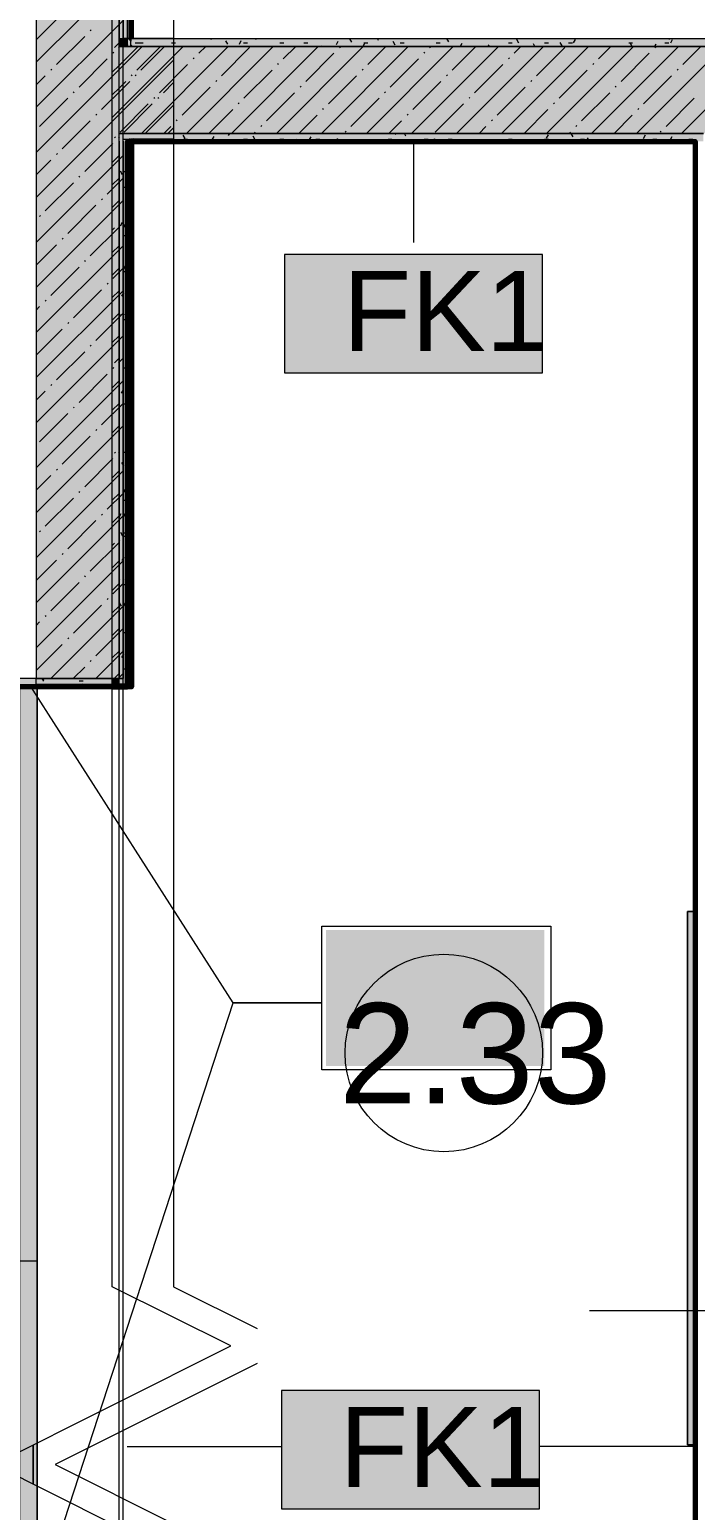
# Model space of a CAD drawing. Header units: millimetres. Extents: x -3817 to 677485, y -22715 to 103890.
# Drawn here: x 365816 to 367503, y 13413 to 17162 of the extents above; entities that cross this region are included whole.
import ezdxf

# ---------------------------------------------------------------- set-up
doc = ezdxf.new("R2010")
doc.units = ezdxf.units.MM
doc.layers.add('PDF _Геометрия', color=7, linetype='Continuous', true_color=0x1d1d1d)
doc.layers.add('PDF _Сплошная заливка', color=7, linetype='Continuous', true_color=0xffffff)
doc.layers.add('PDF _Текст', color=7, linetype='Continuous')
doc.styles.add('PDF GOST-Common', font='arial.ttf')

msp = doc.modelspace()

# ---------------------------------------------------------------- hatches: boundary and pattern name
at = {"layer": 'PDF _Сплошная заливка', "transparency": 33554559}
h = msp.add_hatch(color=256, dxfattribs=at)
h.paths.add_polyline_path([(366052.9, 15519), (366052.9, 23469), (365832.9, 23469), (365832.9, 15519)], flags=0)
h.paths.add_polyline_path([(366052.9, 24919), (366052.9, 25339.3), (365832.9, 25339.3), (365832.9, 24919), (366002.9, 24919)], flags=0)
h = msp.add_hatch(color=256, dxfattribs=at)
h.paths.add_polyline_path([(366042.9, 17119), (366062.9, 17119), (366062.9, 23469), (366050.9, 23469), (366050.9, 23414), (366042.9, 23414), (366042.9, 17139)], flags=0)
h.paths.add_polyline_path([(366050.9, 24919), (366062.9, 24919), (366062.9, 25299), (366042.9, 25299), (366042.9, 24974), (366050.9, 24974), (366050.9, 24927)], flags=0)
h = msp.add_hatch(color=256, dxfattribs=at)
h.paths.add_polyline_path([(366052.9, 17119), (366072.9, 17119), (366072.9, 23469), (366060.9, 23469), (366060.9, 23414), (366052.9, 23414), (366052.9, 17139)], flags=0)
h.paths.add_polyline_path([(366060.9, 24919), (366072.9, 24919), (366072.9, 25299), (366052.9, 25299), (366052.9, 24974), (366060.9, 24974), (366060.9, 24927)], flags=0)
for points in [[(366072.9, 17119), (366180.5, 17119.6), (366180.5, 17139), (366052.9, 17139), (366052.9, 17119)], [(368510.6, 17119), (369422.9, 17119), (369421.1, 17139), (366062.9, 17139), (366062.9, 17119), (367742.9, 17119)], [(369442.9, 16899), (369662.9, 16899), (369662.9, 17119), (366042.9, 17119), (366042.9, 16899), (368510.6, 16899)], [(366042.9, 15499), (366062.9, 15499), (366062.9, 16879), (366042.9, 16879), (366042.9, 15519)], [(366072.9, 16879), (366180.5, 16880.5), (366180.5, 16899), (366052.9, 16899), (366052.9, 16879)], [(366052.9, 15499), (366072.9, 15499), (366072.9, 16879), (366052.9, 16879), (366052.9, 15519)]]:
    msp.add_hatch(color=256, dxfattribs=at).paths.add_polyline_path(points)

# ---------------------------------------------------------------- linework, layer by layer
at = {"layer": 'PDF _Геометрия', "color": 7, "lineweight": 9}
for points in [[(366025.5, 1639), (366025.5, 13378.9), (365725.5, 13528.9), (366325.5, 13828.9), (366025.5, 13978.9), (366025.5, 25718.7)], [(366180.5, 25718.7), (366180.5, 13978.9), (366392.6, 13872.8)], [(366042.9, 17119), (366042.9, 23414), (366042.9, 17139), (366042.9, 17119), (366062.9, 17119), (366062.9, 17139)], [(366052.9, 17119), (366052.9, 23414), (366052.9, 17139), (366052.9, 17119), (366072.9, 17119)], [(366042.9, 16879), (366042.9, 15519), (366042.9, 16879), (366042.9, 16899), (367522.9, 16899), (366042.9, 16899)], [(366052.9, 16879), (366052.9, 15519), (366052.9, 16879), (366052.9, 16899)], [(366062.9, 16879), (367501.9, 16879)], [(366062.9, 15499), (366062.9, 16878)], [(366072.9, 15499), (366072.9, 16878)], [(366788.7, 16878.5), (366788.7, 16622.7)], [(365835.4, 14044), (365835.4, 15498), (365835.4, 14044), (365790.4, 14044), (365790.4, 15498), (365790.4, 14044)], [(365835.4, 13140), (365835.4, 15498), (365835.4, 13140), (365790.4, 13140), (365790.4, 15498), (365790.4, 13140)], [(367501.9, 14929), (367482.9, 14929), (367501.9, 14929)], [(366392.6, 13784.9), (365880.5, 13528.9), (366180.5, 13378.9), (366180.5, 1639)], [(366063.4, 13574.6), (366454.3, 13574.6)], [(367502.4, 13574.6), (367107.5, 13574.6)], [(367502.2, 13579), (367482.9, 13579), (367502.2, 13579)]]:
    msp.add_lwpolyline(points, dxfattribs=at)
at = {"layer": 'PDF _Геометрия', "color": 9, "lineweight": 9, "true_color": 0xc0c0c0}
for points in [[(366042.9, 17119), (366042.9, 17139), (366062.9, 17139), (369422.9, 17139), (369422.9, 20739.4), (369422.9, 25299), (368992.9, 25299), (368992.9, 25319), (368992.9, 25299)], [(369442.9, 24619), (369442.9, 19219), (369662.9, 19219), (369682.9, 19219), (370042.9, 19219), (370042.9, 18619), (369662.9, 18619), (369442.9, 18619), (369442.9, 17119), (369422.9, 17119), (366062.9, 17119), (366042.9, 17119), (366062.9, 17119), (369422.9, 17119), (369442.9, 17119), (369442.9, 17139), (369442.9, 25299)], [(365832.9, 23414), (365832.9, 15519), (366052.9, 15519), (365562.9, 15519), (365782.9, 15519), (365782.9, 23469), (365562.9, 23469), (365542.9, 23469), (365542.9, 15499)], [(366050.9, 23469), (366062.9, 23469), (366062.9, 22519), (366062.9, 17139)], [(366072.9, 17119), (366072.9, 23469), (366060.9, 23469)], [(366180.5, 17139), (366052.9, 17139), (366052.9, 17119), (366180.5, 17119), (366072.9, 17119), (366052.9, 17119)], [(366180.5, 16879), (366072.9, 16879)], [(365832.9, 15499), (366052.9, 15499), (366072.9, 15499)], [(366025.5, 15499), (366042.9, 15499), (366062.9, 15499)]]:
    msp.add_lwpolyline(points, dxfattribs=at)
at = {"layer": 'PDF _Геометрия', "color": 231, "lineweight": 70, "true_color": 0xff80c0}
msp.add_lwpolyline([(366073.9, 17139.5), (366073.9, 23469), (366072.9, 23469), (366072.9, 17139.5)], close=True, dxfattribs=at)
at = {"layer": 'PDF _Геометрия', "lineweight": 9}
for points in [[(365832.9, 17078.9), (366052.9, 17298.9)], [(365832.9, 17135.9), (365898.6, 17201.6)], [(365832.9, 16964.9), (366052.9, 17184.9)], [(365884.3, 17073.3), (365955.6, 17144.6)], [(365969.8, 17158.8), (365972.2, 17161.2)], [(365832.9, 16850.8), (366052.9, 17070.8), (366101.1, 17119)], [(366025.5, 17053.5), (366042.9, 17070.8), (366091.1, 17119)], [(366025.5, 16939.4), (366042.9, 16956.8), (366205.1, 17119)], [(366026.9, 17101.8), (366029.2, 17104.2)], [(366031.1, 17116.1), (366042.9, 17127.8)], [(366041.1, 17116.1), (366052.9, 17127.8)], [(366088.1, 17059), (366148.1, 17119)], [(366098.2, 17059), (366158.1, 17119)], [(366099.2, 16899), (366319.2, 17119)], [(366213.2, 16899), (366433.2, 17119)], [(366245, 17101.8), (366262.2, 17119)], [(366302, 17044.8), (366373.3, 17116.1)], [(366327.3, 16899), (366547.3, 17119)], [(366441.3, 16899), (366661.3, 17119)], [(366458.8, 17087.6), (366490.3, 17119)], [(366515.8, 17030.5), (366587.1, 17101.8)], [(366555.4, 16899), (366775.4, 17119)], [(366601.4, 17116.1), (366603.7, 17118.4)], [(366669.4, 16899), (366889.4, 17119)], [(366672.7, 17073.3), (366718.4, 17119)], [(366783.5, 16899), (367003.5, 17119)], [(366815.2, 17101.8), (366817.6, 17104.2)], [(366829.5, 17116.1), (366832.4, 17119)], [(366886.5, 17059), (366946.5, 17119)], [(366897.5, 16899), (367117.5, 17119)], [(367011.6, 16899), (367231.6, 17119)], [(367043.3, 17101.8), (367060.5, 17119)], [(367100.3, 17044.8), (367171.6, 17116.1)], [(367125.6, 16899), (367345.6, 17119)], [(367239.7, 16899), (367459.7, 17119)], [(367257.2, 17087.6), (367288.6, 17119)], [(367314.2, 17030.5), (367385.5, 17101.8)], [(367353.7, 16899), (367573.7, 17119)], [(367399.7, 17116.1), (367402.1, 17118.4)], [(367467.8, 16899), (367687.8, 17119)], [(367471, 17073.3), (367516.7, 17119)], [(365832.9, 16736.8), (366052.9, 16956.8), (366180.5, 17084.4)], [(365870.1, 17059), (365872.4, 17061.4)], [(365941.3, 17016.3), (366012.6, 17087.6)], [(366145.2, 17002), (366216.5, 17073.3)], [(366230.7, 17087.6), (366233.1, 17089.9)], [(366359, 16987.8), (366430.3, 17059)], [(366444.6, 17073.3), (366446.9, 17075.7)], [(366658.4, 17059), (366660.8, 17061.4)], [(366729.7, 17016.3), (366801, 17087.6)], [(366943.5, 17002), (367014.8, 17073.3)], [(367029.1, 17087.6), (367031.4, 17089.9)], [(367157.4, 16987.8), (367228.6, 17059)], [(367242.9, 17073.3), (367245.3, 17075.7)], [(367456.7, 17059), (367459.1, 17061.4)], [(365832.9, 17021.9), (365855.8, 17044.8)], [(365998.4, 16959.2), (366052.9, 17013.8), (366069.6, 17030.5)], [(366025.5, 16996.4), (366042.9, 17013.8), (366059.6, 17030.5)], [(366073.9, 17044.8), (366076.3, 17047.2)], [(366083.9, 17044.8), (366086.3, 17047.2)], [(366155.2, 17002), (366180.5, 17027.4)], [(366287.7, 17030.5), (366290.1, 17032.9)], [(366572.9, 16973.5), (366644.1, 17044.8)], [(366786.7, 16959.2), (366858, 17030.5)], [(366872.2, 17044.8), (366874.6, 17047.2)], [(367086.1, 17030.5), (367088.5, 17032.9)], [(367371.2, 16973.5), (367442.5, 17044.8)], [(365841.5, 16916.5), (365912.8, 16987.8)], [(365927.1, 17002), (365929.4, 17004.4)], [(366130.9, 16987.8), (366133.3, 16990.1)], [(366140.9, 16987.8), (366143.3, 16990.1)], [(366202.2, 16945), (366273.5, 17016.3)], [(366416, 16930.7), (366487.3, 17002)], [(366501.6, 17016.3), (366503.9, 17018.6)], [(366629.9, 16916.5), (366701.2, 16987.8)], [(366715.4, 17002), (366717.8, 17004.4)], [(366929.3, 16987.8), (366931.6, 16990.1)], [(367000.5, 16945), (367071.8, 17016.3)], [(367214.4, 16930.7), (367285.7, 17002)], [(367299.9, 17016.3), (367302.3, 17018.6)], [(367428.2, 16916.5), (367499.5, 16987.8)], [(365984.1, 16945), (365986.5, 16947.4)], [(366045.4, 16902.2), (366116.7, 16973.5)], [(366055.4, 16902.2), (366126.7, 16973.5)], [(366109.2, 16899), (366180.5, 16970.4)], [(366270.3, 16899), (366330.5, 16959.2)], [(366344.8, 16973.5), (366347.1, 16975.9)], [(366558.6, 16959.2), (366561, 16961.6)], [(366772.4, 16945), (366774.8, 16947.4)], [(366843.7, 16902.2), (366915, 16973.5)], [(367068.6, 16899), (367128.8, 16959.2)], [(367143.1, 16973.5), (367145.5, 16975.9)], [(367356.9, 16959.2), (367359.3, 16961.6)], [(365898.6, 16859.5), (365969.8, 16930.7)], [(366156.2, 16899), (366173.7, 16916.5)], [(366166.2, 16899), (366180.5, 16913.3)], [(366187.9, 16930.7), (366190.3, 16933.1)], [(366401.8, 16916.5), (366404.2, 16918.9)], [(366498.4, 16899), (366544.3, 16945)], [(366726.5, 16899), (366758.2, 16930.7)], [(366954.6, 16899), (366972, 16916.5)], [(366986.3, 16930.7), (366988.7, 16933.1)], [(367200.1, 16916.5), (367202.5, 16918.9)], [(367296.7, 16899), (367342.7, 16945)], [(365955.6, 16802.4), (366026.9, 16873.7)], [(366031.1, 16888), (366033.5, 16890.3)], [(366041.1, 16888), (366043.5, 16890.3)], [(366384.3, 16899), (366387.5, 16902.2)], [(366615.6, 16902.2), (366618, 16904.6)], [(367182.7, 16899), (367185.9, 16902.2)], [(367414, 16902.2), (367416.3, 16904.6)], [(365832.9, 16622.7), (366052.9, 16842.7)], [(365884.3, 16845.2), (365886.7, 16847.6)], [(366025.5, 16825.4), (366042.9, 16842.7)], [(365832.9, 16793.8), (365870.1, 16830.9)], [(365855.8, 16702.6), (365927.1, 16773.9)], [(365941.3, 16788.2), (365943.7, 16790.5)], [(366012.6, 16745.4), (366052.9, 16785.7)], [(366025.5, 16768.3), (366042.9, 16785.7)], [(365832.9, 16508.7), (366052.9, 16728.7)], [(365998.4, 16731.2), (366000.7, 16733.5)], [(366025.5, 16711.3), (366042.9, 16728.7)], [(365841.5, 16688.4), (365843.9, 16690.8)], [(365912.8, 16645.6), (365984.1, 16716.9)], [(365969.8, 16588.6), (366041.1, 16659.9)], [(366025.5, 16654.3), (366031.1, 16659.9)], [(365832.9, 16565.7), (365884.3, 16617.1)], [(365832.9, 16394.6), (366052.9, 16614.6)], [(365898.6, 16631.4), (365900.9, 16633.7)], [(366025.5, 16597.3), (366042.9, 16614.6)], [(365955.6, 16574.3), (365958, 16576.7)], [(365870.1, 16488.8), (365941.3, 16560.1)], [(366025.5, 16540.2), (366042.9, 16557.6)], [(366026.9, 16531.6), (366052.9, 16557.6)], [(365832.9, 16280.6), (366052.9, 16500.6)], [(365927.1, 16431.8), (365998.4, 16503.1)], [(366012.6, 16517.3), (366015, 16519.7)], [(366025.5, 16483.2), (366042.9, 16500.6)], [(365832.9, 16451.6), (365841.5, 16460.3)], [(365855.8, 16474.5), (365858.2, 16476.9)], [(365984.1, 16374.7), (366052.9, 16443.5)], [(366025.5, 16426.2), (366042.9, 16443.5)], [(365832.9, 16337.6), (365898.6, 16403.3)], [(365832.9, 16166.5), (366052.9, 16386.5)], [(365912.8, 16417.5), (365915.2, 16419.9)], [(366025.5, 16369.2), (366042.9, 16386.5)], [(365884.3, 16275), (365955.6, 16346.2)], [(365969.8, 16360.5), (365972.2, 16362.9)], [(366031.1, 16317.7), (366042.9, 16329.5)], [(366041.1, 16317.7), (366052.9, 16329.5)], [(365832.9, 16052.5), (366052.9, 16272.5)], [(365941.3, 16217.9), (366012.6, 16289.2)], [(366025.9, 16255.5), (366042.9, 16272.5)], [(366026.9, 16303.5), (366029.2, 16305.8)], [(365832.9, 16223.5), (365855.8, 16246.4)], [(365870.1, 16260.7), (365872.4, 16263.1)], [(365927.1, 16203.7), (365929.4, 16206)], [(365998.4, 16160.9), (366052.9, 16215.4)], [(366025.5, 16198.1), (366042.9, 16215.4)], [(365832.9, 15938.4), (366052.9, 16158.4)], [(365841.5, 16118.1), (365912.8, 16189.4)], [(366025.5, 16141.1), (366042.9, 16158.4)], [(365898.6, 16061.1), (365969.8, 16132.4)], [(365984.1, 16146.6), (365986.5, 16149)], [(366031.1, 16089.6), (366033.5, 16092)], [(366041.1, 16089.6), (366043.5, 16092)], [(365884.3, 16046.9), (365886.7, 16049.2)], [(365955.6, 16004.1), (366026.9, 16075.4)], [(365832.9, 15824.4), (366052.9, 16044.4)], [(365832.9, 15995.4), (365870.1, 16032.6)], [(366025.5, 16027), (366042.9, 16044.4)], [(365855.8, 15904.3), (365927.1, 15975.6)], [(365941.3, 15989.8), (365943.7, 15992.2)], [(366012.6, 15947.1), (366052.9, 15987.3)], [(366025.5, 15970), (366042.9, 15987.3)], [(365998.4, 15932.8), (366000.7, 15935.2)], [(365832.9, 15710.3), (366052.9, 15930.3)], [(365912.8, 15847.3), (365984.1, 15918.5)], [(366025.5, 15913), (366042.9, 15930.3)], [(365841.5, 15890), (365843.9, 15892.4)], [(365969.8, 15790.2), (366041.1, 15861.5)], [(366025.5, 15855.9), (366031.1, 15861.5)], [(365898.6, 15833), (365900.9, 15835.4)], [(365832.9, 15767.3), (365884.3, 15818.8)], [(365832.9, 15596.3), (366052.9, 15816.3)], [(366025.5, 15798.9), (366042.9, 15816.3)], [(365870.1, 15690.5), (365941.3, 15761.7)], [(365955.6, 15776), (365958, 15778.4)], [(366025.5, 15741.9), (366042.9, 15759.2)], [(366026.9, 15733.2), (366052.9, 15759.2)], [(366012.6, 15719), (366015, 15721.3)], [(365855.8, 15676.2), (365858.2, 15678.6)], [(365869.7, 15519), (366052.9, 15702.2)], [(365927.1, 15633.4), (365998.4, 15704.7)], [(366025.5, 15684.9), (366042.9, 15702.2)], [(365832.9, 15653.3), (365841.5, 15661.9)], [(365984.1, 15576.4), (366052.9, 15645.2)], [(366025.5, 15627.8), (366042.9, 15645.2)], [(365832.9, 15539.2), (365898.6, 15604.9)], [(365912.8, 15619.2), (365915.2, 15621.5)], [(365969.8, 15562.1), (365972.2, 15564.5)], [(365983.7, 15519), (366052.9, 15588.2)], [(366025.5, 15570.8), (366042.9, 15588.2)], [(365926.7, 15519), (365955.6, 15547.9)], [(366031.1, 15519.4), (366042.9, 15531.1)], [(366041.1, 15519.4), (366052.9, 15531.1)]]:
    msp.add_lwpolyline(points, dxfattribs=at)
at = {"layer": 'PDF _Геометрия', "color": 9, "lineweight": 9, "true_color": 0xc0c0c0}
for points in [[(366062.9, 17139), (366062.9, 17119)], [(366052.9, 16899), (366180.5, 16899)], [(366025.5, 15519), (366042.9, 15519)]]:
    msp.add_lwpolyline(points, close=True, dxfattribs=at)
at = {"layer": 'PDF _Геометрия', "color": 253, "lineweight": 9, "true_color": 0x9b9b9b}
for points in [[(366276.9, 17135.6), (366274.9, 17139)], [(366318.5, 17124.5), (366313.5, 17133.2)], [(366390.3, 17139), (366388.2, 17135.5)], [(366632.3, 17129.6), (366627.3, 17138.3)], [(366700.3, 17133.7), (366697.3, 17139)], [(366812.6, 17139), (366811.6, 17137.3)], [(366878, 17130.7), (366873.2, 17139)], [(367055.7, 17127.7), (367050.7, 17136.5)], [(367198.5, 17136.8), (367193.4, 17128.1)], [(367437.5, 17137), (367436.4, 17139)], [(367444.2, 17135.7), (367439.2, 17127)], [(366064.2, 17122.9), (366062.9, 17120.6), (366062, 17119), (366062.9, 17120.6)], [(366074.2, 17122.9), (366072, 17119), (366072.9, 17120.6)], [(366083.9, 17128.5), (366094, 17128.5)], [(366093.9, 17128.5), (366104, 17128.5)], [(366175.4, 17128.5), (366185.4, 17128.5)], [(366351.6, 17133), (366346.6, 17124.3)], [(366358.3, 17128.5), (366368.3, 17128.5)], [(366449.7, 17128.5), (366459.7, 17128.5)], [(366510.7, 17128.5), (366520.7, 17128.5)], [(366555.7, 17120.8), (366554.7, 17119)], [(366597.3, 17131.9), (366592.3, 17123.2)], [(366665.4, 17127.8), (366660.3, 17119.1)], [(366663.1, 17128.5), (366673.1, 17128.5)], [(366742, 17122.6), (366736.9, 17131.3)], [(366754.5, 17128.5), (366764.5, 17128.5)], [(366779.2, 17119), (366778.6, 17120.1)], [(366845.9, 17128.5), (366856, 17128.5)], [(366911.1, 17126.7), (366906.6, 17119)], [(366979.1, 17122.7), (366977, 17119)], [(367028.8, 17128.5), (367038.9, 17128.5)], [(367096, 17119), (367092.3, 17125.3)], [(367120.3, 17128.5), (367130.3, 17128.5)], [(367165.4, 17120.7), (367160.4, 17129.4)], [(367181.2, 17128.5), (367191.3, 17128.5)], [(367333.6, 17128.5), (367343.7, 17128.5)], [(367342.3, 17119), (367338.1, 17126.4)], [(367402.6, 17124.5), (367399.4, 17119)], [(367425.1, 17128.5), (367435.1, 17128.5)], [(366053.5, 16884.7), (366063.5, 16884.7)], [(366062.9, 16876.8), (366058.1, 16868.5)], [(366063.5, 16884.7), (366073.5, 16884.7)], [(366072.9, 16876.8), (366068.1, 16868.5)], [(366073.1, 16879), (366068.8, 16886.3)], [(366083.1, 16879), (366078.8, 16886.3)], [(366144.9, 16884.7), (366154.9, 16884.7)], [(366154.9, 16884.7), (366164.9, 16884.7)], [(366209.9, 16885.8), (366204.9, 16894.5)], [(366205.9, 16884.7), (366215.9, 16884.7)], [(366282.5, 16891.4), (366277.4, 16882.6)], [(366322.1, 16899), (366319.1, 16893.8)], [(366358.3, 16884.7), (366368.3, 16884.7)], [(366387.6, 16882.8), (366382.6, 16891.5)], [(366425, 16879), (366424.3, 16880.4)], [(366449.7, 16884.7), (366459.7, 16884.7)], [(366486.6, 16879.1), (366486.5, 16879)], [(366495.4, 16879), (366492.3, 16884.4)], [(366528.2, 16890.3), (366523.2, 16881.6)], [(366541.1, 16884.7), (366551.2, 16884.7)], [(366596.2, 16886.2), (366592.1, 16879)], [(366671.4, 16879), (366670, 16881.5)], [(366724, 16884.7), (366734.1, 16884.7)], [(366744.4, 16899), (366742.5, 16895.7)], [(366769.4, 16892.1), (366765.4, 16899)], [(366815.5, 16884.7), (366825.5, 16884.7)], [(366842, 16885.1), (366838.5, 16879)], [(366876.4, 16884.7), (366886.5, 16884.7)], [(366910, 16881), (366908.9, 16879)], [(367028.8, 16884.7), (367038.9, 16884.7)], [(367083.2, 16897.2), (367082.2, 16899)], [(367120.3, 16884.7), (367130.3, 16884.7)], [(367129.3, 16895.1), (367124.3, 16886.4)], [(367166.8, 16899), (367166, 16897.6)], [(367192.9, 16890.2), (367187.9, 16898.9)], [(367211.7, 16884.7), (367221.7, 16884.7)], [(367234.5, 16879), (367229.5, 16887.7)], [(367328.9, 16898.3), (367328.6, 16899)], [(367333.4, 16882.9), (367331.2, 16879)], [(367375.1, 16894.1), (367370.1, 16885.3)], [(367394.6, 16884.7), (367404.6, 16884.7)], [(367443.1, 16890), (367438.1, 16881.3)], [(367486, 16884.7), (367496.1, 16884.7)], [(366051.6, 16794.4), (366046.5, 16803.1)], [(366061.6, 16794.4), (366056.5, 16803.1)], [(366053.5, 16762.8), (366062.9, 16762.8)], [(366063.5, 16762.8), (366072.9, 16762.8)], [(366050.9, 16673.1), (366045.9, 16664.4)], [(366059.7, 16658.3), (366054.7, 16667)], [(366060.9, 16673.1), (366055.9, 16664.4)], [(366069.7, 16658.3), (366064.7, 16667)], [(366053.5, 16640.8), (366062.9, 16640.8)], [(366063.5, 16640.8), (366072.9, 16640.8)], [(366058, 16563.4), (366052.9, 16554.7)], [(366053.5, 16549.4), (366062.9, 16549.4)], [(366068, 16563.4), (366062.9, 16554.7)], [(366063.5, 16549.4), (366072.9, 16549.4)], [(366053.9, 16495.4), (366048.8, 16486.7)], [(366063.9, 16495.4), (366058.8, 16486.7)], [(366045.6, 16439), (366042.9, 16443.6)], [(366055.6, 16439), (366052.9, 16443.6)], [(366053.5, 16427.5), (366062.9, 16427.5)], [(366062.9, 16450.1), (366060, 16445.1)], [(366063.5, 16427.5), (366072.9, 16427.5)], [(366072.9, 16450.1), (366070, 16445.1)], [(366053.5, 16305.6), (366062.9, 16305.6)], [(366063.5, 16305.6), (366072.9, 16305.6)], [(366052.8, 16249.7), (366047.8, 16241)], [(366062.8, 16249.7), (366057.8, 16241)], [(366053.5, 16214.1), (366062.9, 16214.1)], [(366062.9, 16206.2), (366058.9, 16199.3)], [(366063.5, 16214.1), (366072.9, 16214.1)], [(366072.9, 16206.2), (366068.9, 16199.3)], [(366053.5, 16092.2), (366062.9, 16092.2)], [(366062.9, 16104.2), (366061, 16107.5)], [(366063.5, 16092.2), (366072.9, 16092.2)], [(366072.9, 16104.2), (366071, 16107.5)], [(366054.8, 16057.2), (366049.8, 16065.9)], [(366064.8, 16057.2), (366059.8, 16065.9)], [(366058.9, 15989.1), (366053.9, 15997.8)], [(366068.9, 15989.1), (366063.9, 15997.8)], [(366047.6, 15935.9), (366042.9, 15927.7)], [(366057.6, 15935.9), (366052.9, 15927.7)], [(366053.5, 15970.3), (366062.9, 15970.3)], [(366063.5, 15970.3), (366072.9, 15970.3)], [(366062.9, 15921.3), (366058, 15929.8)], [(366072.9, 15921.3), (366068, 15929.8)], [(366043.5, 15867.9), (366042.9, 15866.8)], [(366051.9, 15879.5), (366046.8, 15888.2)], [(366053.5, 15867.9), (366052.9, 15866.8)], [(366053.5, 15878.8), (366062.9, 15878.8)], [(366061.9, 15879.5), (366056.8, 15888.2)], [(366063.5, 15878.8), (366072.9, 15878.8)], [(366054.7, 15826.2), (366049.6, 15817.5)], [(366064.7, 15826.2), (366059.6, 15817.5)], [(366044.8, 15769.8), (366042.9, 15773.1)], [(366054.8, 15769.8), (366052.9, 15773.1)], [(366053.5, 15756.9), (366062.9, 15756.9)], [(366063.5, 15756.9), (366072.9, 15756.9)], [(366048.9, 15701.7), (366043.8, 15710.5)], [(366058.9, 15701.7), (366053.8, 15710.5)], [(366053.5, 15635), (366062.9, 15635)], [(366063.5, 15635), (366072.9, 15635)], [(366053.6, 15580.5), (366048.6, 15571.8)], [(366063.6, 15580.5), (366058.6, 15571.8)], [(366053.5, 15543.6), (366062.9, 15543.6)], [(366062.9, 15535.7), (366059.7, 15530.2)], [(366063.5, 15543.6), (366072.9, 15543.6)], [(366072.9, 15535.7), (366069.7, 15530.2)], [(365851.8, 15511.8), (365847.6, 15519)], [(365852.1, 15519), (365850.4, 15516)], [(365941.5, 15513.1), (365951.6, 15513.1)], [(365949.8, 15505.4), (365946.1, 15499)], [(366017.9, 15501.3), (366016.5, 15499)], [(366025.5, 15513.1), (366033, 15513.1)], [(366033, 15513.1), (366043, 15513.1)]]:
    msp.add_lwpolyline(points, dxfattribs=at)
at = {"layer": 'PDF _Геометрия', "color": 253, "lineweight": 9, "true_color": 0xaaaaaa}
for points in [[(366042.9, 12984.6), (366042.9, 14619), (366042.9, 17119)], [(366052.9, 12534.6), (366052.9, 14619), (366052.9, 17119)], [(367234.3, 13919), (367869.3, 13919)]]:
    msp.add_lwpolyline(points, dxfattribs=at)
at = {"layer": 'PDF _Геометрия', "color": 231, "lineweight": 70, "true_color": 0xff80c0}
for points in [[(366180.5, 16878), (366073.9, 16878), (366073.9, 15498), (366072.9, 15498), (365562.9, 15498), (365542.9, 15498), (365541.9, 15498), (365541.9, 16899), (365542.9, 16899), (365542.9, 15499)], [(366025.5, 15498), (366062.9, 15498), (366063.9, 15498), (366063.9, 16878), (367501.9, 16878), (367501.9, 12390), (366062.9, 12390)], [(366180.5, 16879), (366072.9, 16879)], [(365832.9, 15499), (366072.9, 15499)], [(366062.9, 15499), (366025.5, 15499)]]:
    msp.add_lwpolyline(points, dxfattribs=at)
at = {"layer": 'PDF _Геометрия', "color": 231, "lineweight": 9, "true_color": 0xff80c0}
for points in [[(367502.9, 16879), (367501.9, 16879), (366062.9, 16879), (366062.9, 16878), (366062.9, 15499)], [(366072.9, 16879), (366072.9, 16878), (366072.9, 15499)]]:
    msp.add_lwpolyline(points, dxfattribs=at)
at = {"layer": 'PDF _Геометрия', "color": 7, "lineweight": 9}
for points in [[(367115.3, 16592.6), (366462.2, 16592.6), (366462.2, 16292.6), (367115.3, 16292.6)], [(367482.9, 13579), (367482.9, 14929)], [(367107.5, 13716.5), (366454.3, 13716.5), (366454.3, 13416.5), (367107.5, 13416.5)], [(365825.4, 13578.8), (365825.4, 13478.9)]]:
    msp.add_lwpolyline(points, close=True, dxfattribs=at)
at = {"layer": 'PDF _Геометрия', "color": 8, "lineweight": 9, "true_color": 0x808080}
msp.add_lwpolyline([(365782.9, 15498), (365832.9, 15498), (365832.9, 15519), (365782.9, 15519)], close=True, dxfattribs=at)
at = {"layer": 'PDF _Геометрия', "color": 250, "lineweight": 9, "true_color": 0x3c3c3c}
msp.add_lwpolyline([(365819.1, 13125.2), (366331.4, 14697.4), (366556.6, 14697.4), (366331.4, 14697.4), (365817.7, 15500.9)], dxfattribs=at)
msp.add_lwpolyline([(366556.6, 14891.8), (367136.4, 14891.8), (367136.4, 14527.8), (366556.6, 14527.8)], close=True, dxfattribs=at)
at = {"layer": 'PDF _Геометрия', "color": 7, "lineweight": 9}
msp.add_circle((366865.4, 14570.8), 250, dxfattribs=at)
msp.add_circle((366865.4, 14570.8), 250, dxfattribs=at)
at = {"layer": 'PDF _Сплошная заливка', "lineweight": 35, "transparency": 33554559}
for points in [[(366042.9, 15519), (366042.9, 23469), (366025.5, 15519), (366025.5, 23469)], [(366062.9, 17119), (366062.9, 17139), (366042.9, 17119), (366042.9, 17139)], [(366052.9, 16899), (366180.5, 16899), (366052.9, 17119), (366180.5, 17119)], [(366042.9, 16879), (367522.9, 16879), (366042.9, 16899), (367522.9, 16899)], [(366052.9, 15499), (366052.9, 15519), (365832.9, 15499), (365832.9, 15519)], [(366042.9, 15499), (366042.9, 15519), (366025.5, 15499), (366025.5, 15519)]]:
    msp.add_solid(points, dxfattribs=at)
at = {"layer": 'PDF _Сплошная заливка', "color": 254, "lineweight": 35, "true_color": 0xffb9dc, "transparency": 33554559}
for points in [[(366180.5, 16878), (366180.5, 16879), (366073.9, 16878)], [(366072.9, 15498), (366072.9, 15499), (365832.9, 15498)], [(366062.9, 15498), (366062.9, 15499), (366025.5, 15498)]]:
    msp.add_solid(points, dxfattribs=at)
at = {"layer": 'PDF _Сплошная заливка', "lineweight": 9, "transparency": 33554559}
for points in [[(367115.3, 16592.6), (366462.2, 16592.6), (367115.3, 16292.6), (366462.2, 16292.6)], [(366566.6, 14881.8), (367120.3, 14881.8), (366566.6, 14537.9), (367120.3, 14537.9)], [(367107.5, 13716.5), (366454.3, 13716.5), (367107.5, 13416.5), (366454.3, 13416.5)]]:
    msp.add_solid(points, dxfattribs=at)
at = {"layer": 'PDF _Сплошная заливка', "color": 1, "lineweight": 35, "transparency": 33554559}
msp.add_solid([(365832.9, 15498), (365832.9, 15519), (365782.9, 15498), (365782.9, 15519)], dxfattribs=at)
at = {"layer": 'PDF _Сплошная заливка', "color": 5, "lineweight": 35, "transparency": 33554559}
for points in [[(365835.4, 14044), (365835.4, 15498), (365790.4, 14044), (365790.4, 15498)], [(365835.4, 13140), (365835.4, 15498), (365790.4, 13140), (365790.4, 15498)], [(365825.4, 13478.9), (365825.4, 13578.8), (365780.4, 13501.4), (365780.4, 13556.3)]]:
    msp.add_solid(points, dxfattribs=at)
at = {"layer": 'PDF _Сплошная заливка', "color": 171, "lineweight": 35, "true_color": 0x8080ff, "transparency": 33554559}
msp.add_solid([(367501.9, 13579), (367501.9, 14929), (367482.9, 13579), (367482.9, 14929)], dxfattribs=at)

# ---------------------------------------------------------------- texts
at = {"layer": 'PDF _Текст', "char_height": 203.2, "attachment_point": 4, "style": 'PDF GOST-Common'}
for insert in [(366609.3, 16449.2), (366601.4, 13573.1)]:
    msp.add_mtext('FK1', dxfattribs=dict(at, insert=insert))
at = {"layer": 'PDF _Текст', "color": 250, "true_color": 0x3c3c3c, "insert": (366599.6, 14568), "char_height": 254, "attachment_point": 4, "style": 'PDF GOST-Common'}
msp.add_mtext('2.33', dxfattribs=at)

doc.saveas('drawing.dxf')
